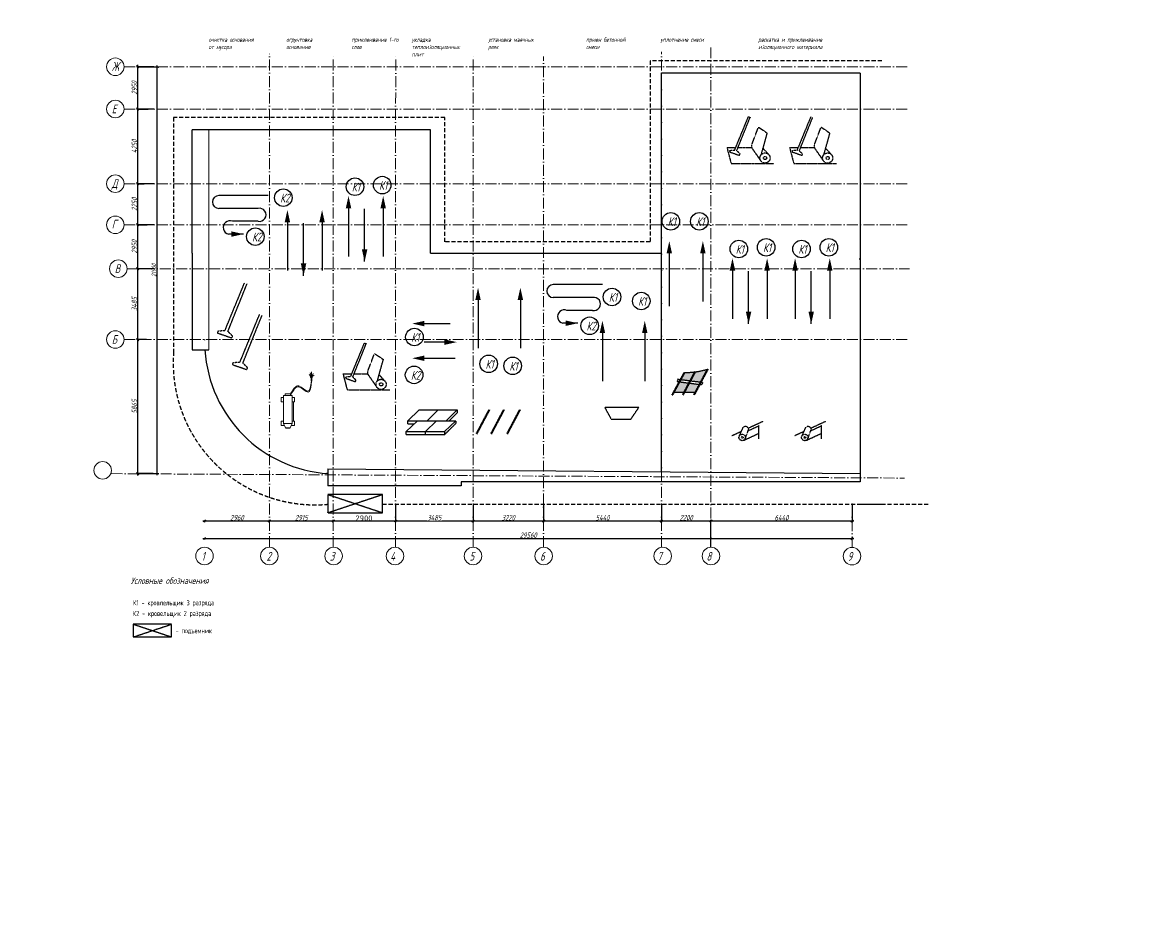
# Model space of a CAD drawing. Header units: millimetres. Extents: x 5763 to 12018931, y 39842 to 3600577.
# Drawn here: x 409585 to 531375, y 476594 to 573351 of the extents above; entities that cross this region are included whole.
import ezdxf

# ---------------------------------------------------------------- set-up
doc = ezdxf.new("R2010")
doc.units = ezdxf.units.MM
for name, pattern in [('ACAD_ISO04W100', [30, 24, -3, 0, -3]), ('ACAD_ISO10W100', [18, 12, -3, 0, -3]), ('DASHED', [0.75, 0.5, -0.25]), ('HIDDEN', [9.525, 6.35, -3.175])]:
    doc.linetypes.add(name, pattern=pattern)
doc.layers.add('!Форматы', color=7, linetype='Continuous')
doc.layers.add('Архитектура', color=7, linetype='Continuous')
doc.layers.add('@0.15', color=4, linetype='Continuous', lineweight=15)
doc.styles.add('Arial', font='arialbi.ttf', dxfattribs={"height": 1.8})
doc.styles.get("Standard").update_dxf_attribs({"font": 'romans.shx', "width": 0.7, "oblique": 15, "height": 500})
doc.styles.add('style1', font='romans.shx', dxfattribs={"width": 0.7})
doc.styles.add('VSSP_ROMANS07', font='romans.shx', dxfattribs={"width": 0.7, "oblique": 15, "height": 250})
doc.dimstyles.new('1_100', dxfattribs={"dimtxt": 2.5, "dimasz": 2.5, "dimexe": 1.25, "dimexo": 0.625, "dimtad": 1, "dimlfac": 100, "dimtxsty": 'Arial', "dimblk": 'ARCHTICK', "dimcen": 2.5, "dimadec": 0, "dimazin": 0, "dimtfac": 1, "dimtmove": 0, "dimatfit": 3, "dimfxl": 1, "dimarcsym": 0})
doc.dimstyles.new('ISO-25', dxfattribs={"dimtxt": 500, "dimasz": 250, "dimexe": 150, "dimexo": 100, "dimgap": 125, "dimtad": 1, "dimtxsty": 'Standard', "dimblk": 'ARCHTICK', "dimcen": 25, "dimdle": 150, "dimadec": 0, "dimazin": 0, "dimtfac": 1, "dimtmove": 0, "dimatfit": 3, "dimfxl": 1, "dimarcsym": 0})
doc.dimstyles.new('VSSP-100', dxfattribs={"dimscale": 100, "dimtxt": 2.5, "dimasz": 2.5, "dimexe": 1.25, "dimexo": 0.625, "dimtad": 1, "dimdec": 0, "dimrnd": 0.001, "dimzin": 1, "dimtxsty": 'VSSP_ROMANS07', "dimblk": 'OBLIQUE', "dimcen": 2.5, "dimdle": 2, "dimaunit": 1, "dimadec": 3, "dimazin": 2, "dimtfac": 1, "dimtdec": 0, "dimtix": 1, "dimtmove": 2, "dimatfit": 3, "dimldrblk": 'OBLIQUE', "dimfxl": 1.25, "dimtolj": 1, "dimtzin": 0, "dimarcsym": 0})

# ---------------------------------------------------------------- blocks, each defined once
blk = doc.blocks.new('_OBLIQUE')
at = {"color": 0, "linetype": 'ByBlock'}
blk.add_line((-0.5, -0.5), (0.5, 0.5), dxfattribs=at)
blk = doc.blocks.new('*D96')
at = {"layer": 'Defpoints', "color": 0, "transparency": 16777216}
for p in [(429557, 518733), (436663, 518733), (436663, 518733)]:
    blk.add_point(p, dxfattribs=at)
at = {"layer": 'Архитектура', "color": 0, "lineweight": -2, "transparency": 16777216}
for p, q in [((436663, 518733), (436663, 518858)), ((429357, 518733), (436863, 518733)), ((429557, 518733), (429557, 518608))]:
    blk.add_line(p, q, dxfattribs=at)
at = {"layer": 'Архитектура', "color": 0, "lineweight": -2, "transparency": 16777216, "xscale": 250, "yscale": 250, "zscale": 250, "rotation": 180}
blk.add_blockref('_OBLIQUE', (429557, 518733), dxfattribs=at)
at = {"layer": 'Архитектура', "color": 0, "lineweight": -2, "transparency": 16777216, "xscale": 250, "yscale": 250, "zscale": 250}
blk.add_blockref('_OBLIQUE', (436663, 518733), dxfattribs=at)
at = {"layer": 'Архитектура', "color": 0, "lineweight": 20, "transparency": 16777216, "insert": (433110, 519096), "char_height": 250, "attachment_point": 5, "style": 'VSSP_ROMANS07'}
blk.add_mtext('\\A1;{\\H2.4x;2960}', dxfattribs=at)
blk = doc.blocks.new('*D97')
at = {"layer": 'Defpoints', "color": 0, "transparency": 16777216}
for p in [(429557, 516813), (500503, 516813), (500503, 516813)]:
    blk.add_point(p, dxfattribs=at)
at = {"layer": 'Архитектура', "color": 0, "lineweight": -2, "transparency": 16777216}
for p, q in [((429357, 516813), (500703, 516813)), ((429557, 516813), (429557, 516688)), ((500503, 516813), (500503, 516938))]:
    blk.add_line(p, q, dxfattribs=at)
at = {"layer": 'Архитектура', "color": 0, "lineweight": -2, "transparency": 16777216, "xscale": 250, "yscale": 250, "zscale": 250, "rotation": 180}
blk.add_blockref('_OBLIQUE', (429557, 516813), dxfattribs=at)
at = {"layer": 'Архитектура', "color": 0, "lineweight": -2, "transparency": 16777216, "xscale": 250, "yscale": 250, "zscale": 250}
blk.add_blockref('_OBLIQUE', (500503, 516813), dxfattribs=at)
at = {"layer": 'Архитектура', "color": 0, "lineweight": 20, "transparency": 16777216, "insert": (465030, 517176), "char_height": 250, "attachment_point": 5, "style": 'VSSP_ROMANS07'}
blk.add_mtext('\\A1;{\\H2.4x;29560}', dxfattribs=at)
blk = doc.blocks.new('*D98')
at = {"layer": 'Defpoints', "color": 0, "transparency": 16777216}
for p in [(436663, 518733), (443661, 518733), (443661, 518733)]:
    blk.add_point(p, dxfattribs=at)
at = {"layer": 'Архитектура', "color": 0, "lineweight": -2, "transparency": 16777216}
for p, q in [((436663, 518733), (436663, 518858)), ((443661, 518733), (443661, 518858)), ((436463, 518733), (443861, 518733))]:
    blk.add_line(p, q, dxfattribs=at)
at = {"layer": 'Архитектура', "color": 0, "lineweight": -2, "transparency": 16777216, "xscale": 250, "yscale": 250, "zscale": 250, "rotation": 180}
blk.add_blockref('_OBLIQUE', (436663, 518733), dxfattribs=at)
at = {"layer": 'Архитектура', "color": 0, "lineweight": -2, "transparency": 16777216, "xscale": 250, "yscale": 250, "zscale": 250}
blk.add_blockref('_OBLIQUE', (443661, 518733), dxfattribs=at)
at = {"layer": 'Архитектура', "color": 0, "lineweight": 20, "transparency": 16777216, "insert": (440162, 519096), "char_height": 250, "width": 61153.46, "attachment_point": 5, "style": 'VSSP_ROMANS07'}
blk.add_mtext('\\A1;{\\H2.4x;2915}', dxfattribs=at)
blk = doc.blocks.new('*D99')
at = {"layer": 'Defpoints', "color": 0, "transparency": 16777216}
for p in [(422237, 538603), (422687, 538603), (424001, 523915)]:
    blk.add_point(p, dxfattribs=at)
at = {"layer": 'Архитектура', "color": 0, "lineweight": -2, "transparency": 16777216}
for p, q in [((422624, 538603), (422112, 538603)), ((422237, 523715), (422237, 538803)), ((423938, 523915), (422112, 523915))]:
    blk.add_line(p, q, dxfattribs=at)
at = {"layer": 'Архитектура', "color": 0, "lineweight": -2, "transparency": 16777216, "xscale": 250, "yscale": 250, "zscale": 250}
for p, rotation in [((422237, 538603), 90), ((422237, 523915), 270)]:
    blk.add_blockref('_OBLIQUE', p, dxfattribs=dict(at, rotation=rotation))
at = {"layer": 'Архитектура', "color": 0, "lineweight": 20, "transparency": 16777216, "insert": (421874, 531259), "char_height": 250, "width": 65299.15, "attachment_point": 5, "rotation": 90, "style": 'VSSP_ROMANS07'}
blk.add_mtext('\\A1;{\\H2.4x;5865}', dxfattribs=at)
blk = doc.blocks.new('*D100')
at = {"layer": 'Defpoints', "color": 0, "transparency": 16777216}
for p in [(422237, 546357), (424058, 546357), (423264, 538603)]:
    blk.add_point(p, dxfattribs=at)
at = {"layer": 'Архитектура', "color": 0, "lineweight": -2, "transparency": 16777216}
for p, q in [((423996, 546357), (422112, 546357)), ((422237, 538403), (422237, 546557)), ((423202, 538603), (422112, 538603))]:
    blk.add_line(p, q, dxfattribs=at)
at = {"layer": 'Архитектура', "color": 0, "lineweight": -2, "transparency": 16777216, "xscale": 250, "yscale": 250, "zscale": 250}
for p, rotation in [((422237, 546357), 90), ((422237, 538603), 270)]:
    blk.add_blockref('_OBLIQUE', p, dxfattribs=dict(at, rotation=rotation))
at = {"layer": 'Архитектура', "color": 0, "lineweight": 20, "transparency": 16777216, "insert": (421874, 542480), "char_height": 250, "attachment_point": 5, "rotation": 90, "style": 'VSSP_ROMANS07'}
blk.add_mtext('\\A1;{\\H2.4x;3485}', dxfattribs=at)
blk = doc.blocks.new('*D101')
at = {"layer": 'Defpoints', "color": 0, "transparency": 16777216}
for p in [(458981, 520653), (466711, 520653), (466711, 518733)]:
    blk.add_point(p, dxfattribs=at)
at = {"layer": 'Архитектура', "color": 0, "lineweight": -2, "transparency": 16777216}
for p, q in [((458981, 520591), (458981, 518608)), ((466711, 520591), (466711, 518608)), ((458781, 518733), (466911, 518733))]:
    blk.add_line(p, q, dxfattribs=at)
at = {"layer": 'Архитектура', "color": 0, "lineweight": -2, "transparency": 16777216, "xscale": 250, "yscale": 250, "zscale": 250, "rotation": 180}
blk.add_blockref('_OBLIQUE', (458981, 518733), dxfattribs=at)
at = {"layer": 'Архитектура', "color": 0, "lineweight": -2, "transparency": 16777216, "xscale": 250, "yscale": 250, "zscale": 250}
blk.add_blockref('_OBLIQUE', (466711, 518733), dxfattribs=at)
at = {"layer": 'Архитектура', "color": 0, "lineweight": 20, "transparency": 16777216, "insert": (462846, 519096), "char_height": 250, "width": 87154.5, "attachment_point": 5, "style": 'VSSP_ROMANS07'}
blk.add_mtext('\\A1;{\\H2.4x;3220}', dxfattribs=at)
blk = doc.blocks.new('*D105')
at = {"layer": 'Defpoints', "color": 0, "transparency": 16777216}
for p in [(479622, 520653), (485045, 518733), (485045, 515853)]:
    blk.add_point(p, dxfattribs=at)
at = {"layer": 'Архитектура', "color": 0, "lineweight": -2, "transparency": 16777216}
for p, q in [((479622, 520591), (479622, 518608)), ((485045, 515916), (485045, 518858)), ((479422, 518733), (485245, 518733))]:
    blk.add_line(p, q, dxfattribs=at)
at = {"layer": 'Архитектура', "color": 0, "lineweight": -2, "transparency": 16777216, "xscale": 250, "yscale": 250, "zscale": 250, "rotation": 180}
blk.add_blockref('_OBLIQUE', (479622, 518733), dxfattribs=at)
at = {"layer": 'Архитектура', "color": 0, "lineweight": -2, "transparency": 16777216, "xscale": 250, "yscale": 250, "zscale": 250}
blk.add_blockref('_OBLIQUE', (485045, 518733), dxfattribs=at)
at = {"layer": 'Архитектура', "color": 0, "lineweight": 20, "transparency": 16777216, "insert": (482333, 519095), "char_height": 250, "width": 65741.77, "attachment_point": 5, "style": 'VSSP_ROMANS07'}
blk.add_mtext('\\A1;{\\H2.4x;2200}', dxfattribs=at)
blk = doc.blocks.new('*D106')
at = {"layer": 'Defpoints', "color": 0, "transparency": 16777216}
for p in [(500503, 520653), (500503, 518733), (485045, 515853)]:
    blk.add_point(p, dxfattribs=at)
at = {"layer": 'Архитектура', "color": 0, "lineweight": -2, "transparency": 16777216}
for p, q in [((500503, 520591), (500503, 518608)), ((485045, 515916), (485045, 518858)), ((484845, 518733), (500703, 518733))]:
    blk.add_line(p, q, dxfattribs=at)
at = {"layer": 'Архитектура', "color": 0, "lineweight": -2, "transparency": 16777216, "xscale": 250, "yscale": 250, "zscale": 250, "rotation": 180}
blk.add_blockref('_OBLIQUE', (485045, 518733), dxfattribs=at)
at = {"layer": 'Архитектура', "color": 0, "lineweight": -2, "transparency": 16777216, "xscale": 250, "yscale": 250, "zscale": 250}
blk.add_blockref('_OBLIQUE', (500503, 518733), dxfattribs=at)
at = {"layer": 'Архитектура', "color": 0, "lineweight": 20, "transparency": 16777216, "insert": (492774, 519095), "char_height": 250, "width": 77202.16, "attachment_point": 5, "style": 'VSSP_ROMANS07'}
blk.add_mtext('\\A1;{\\H2.4x;6440}', dxfattribs=at)
blk = doc.blocks.new('*D102')
at = {"layer": 'Defpoints', "color": 0, "transparency": 16777216}
for p in [(450482, 520654), (458981, 519130), (458981, 518734)]:
    blk.add_point(p, dxfattribs=at)
at = {"layer": 'Архитектура', "color": 0, "lineweight": -2, "transparency": 16777216}
for p, q in [((450482, 520592), (450482, 518609)), ((458981, 519067), (458981, 518609)), ((450282, 518734), (459181, 518734))]:
    blk.add_line(p, q, dxfattribs=at)
at = {"layer": 'Архитектура', "color": 0, "lineweight": -2, "transparency": 16777216, "xscale": 250, "yscale": 250, "zscale": 250, "rotation": 180}
blk.add_blockref('_OBLIQUE', (450482, 518734), dxfattribs=at)
at = {"layer": 'Архитектура', "color": 0, "lineweight": -2, "transparency": 16777216, "xscale": 250, "yscale": 250, "zscale": 250}
blk.add_blockref('_OBLIQUE', (458981, 518734), dxfattribs=at)
at = {"layer": 'Архитектура', "color": 0, "lineweight": 20, "transparency": 16777216, "insert": (454731, 519097), "char_height": 250, "attachment_point": 5, "style": 'VSSP_ROMANS07', "bg_fill": 3, "box_fill_scale": 1.1, "bg_fill_color": 256, "bg_fill_true_color": 13158600, "bg_fill_transparency": 0}
blk.add_mtext('\\A1;{\\H2.4x;3485}', dxfattribs=at)
blk = doc.blocks.new('*D103')
at = {"layer": '!Форматы', "color": 0, "lineweight": -2, "transparency": 16777216}
for p, q in [((479629, 518733), (479629, 518858)), ((466511, 518733), (479829, 518733)), ((466711, 518733), (466711, 518608))]:
    blk.add_line(p, q, dxfattribs=at)
at = {"layer": 'Defpoints', "color": 0, "transparency": 16777216}
for p in [(466711, 518733), (479629, 518733), (479629, 518733)]:
    blk.add_point(p, dxfattribs=at)
at = {"layer": '!Форматы', "color": 0, "lineweight": -2, "transparency": 16777216, "xscale": 250, "yscale": 250, "zscale": 250, "rotation": 180}
blk.add_blockref('_OBLIQUE', (466711, 518733), dxfattribs=at)
at = {"layer": '!Форматы', "color": 0, "lineweight": -2, "transparency": 16777216, "xscale": 250, "yscale": 250, "zscale": 250}
blk.add_blockref('_OBLIQUE', (479629, 518733), dxfattribs=at)
at = {"layer": '!Форматы', "color": 0, "lineweight": 20, "transparency": 16777216, "insert": (473170, 519095), "char_height": 250, "attachment_point": 5, "style": 'VSSP_ROMANS07'}
blk.add_mtext('\\A1;{\\H2.4x;5440}', dxfattribs=at)
blk = doc.blocks.new('_ArchTick')
at = {"color": 0, "linetype": 'ByBlock', "const_width": 0.15}
blk.add_lwpolyline([(-0.5, -0.5), (0.5, 0.5)], dxfattribs=at)
blk = doc.blocks.new('*D104')
at = {"color": 0, "lineweight": -2, "ltscale": 100, "transparency": 16777216}
for p, q in [((443661, 518734), (443661, 518734)), ((443661, 518733), (450391, 518733)), ((450391, 518734), (450391, 518734))]:
    blk.add_line(p, q, dxfattribs=at)
at = {"layer": 'Defpoints', "color": 0, "ltscale": 100, "transparency": 16777216}
for p in [(443661, 518733), (450391, 518733), (450391, 518733)]:
    blk.add_point(p, dxfattribs=at)
at = {"color": 0, "lineweight": -2, "ltscale": 100, "transparency": 16777216, "xscale": 2.5, "yscale": 2.5, "zscale": 2.5, "rotation": 180}
blk.add_blockref('_ArchTick', (443661, 518733), dxfattribs=at)
at = {"color": 0, "lineweight": -2, "ltscale": 100, "transparency": 16777216, "xscale": 2.5, "yscale": 2.5, "zscale": 2.5}
blk.add_blockref('_ArchTick', (450391, 518733), dxfattribs=at)
at = {"color": 0, "ltscale": 100, "transparency": 16777216, "insert": (447026, 519034), "char_height": 1.8, "width": 558.51, "attachment_point": 5, "style": 'Arial'}
blk.add_mtext('{\\Fromans|c204;\\H333.33333x;2900}', dxfattribs=at)
blk = doc.blocks.new('*D107')
at = {"layer": 'Defpoints', "color": 0, "transparency": 16777216}
for p in [(422237, 551167), (424058, 551167), (423264, 546357)]:
    blk.add_point(p, dxfattribs=at)
at = {"layer": 'Архитектура', "color": 0, "lineweight": -2, "transparency": 16777216}
for p, q in [((423996, 551167), (422112, 551167)), ((422237, 546157), (422237, 551367)), ((423202, 546357), (422112, 546357))]:
    blk.add_line(p, q, dxfattribs=at)
at = {"layer": 'Архитектура', "color": 0, "lineweight": -2, "transparency": 16777216, "xscale": 250, "yscale": 250, "zscale": 250}
for p, rotation in [((422237, 551167), 90), ((422237, 546357), 270)]:
    blk.add_blockref('_OBLIQUE', p, dxfattribs=dict(at, rotation=rotation))
at = {"layer": 'Архитектура', "color": 0, "lineweight": 20, "transparency": 16777216, "insert": (421874, 548762), "char_height": 250, "attachment_point": 5, "rotation": 90, "style": 'VSSP_ROMANS07'}
blk.add_mtext('\\A1;{\\H2.4x;2950}', dxfattribs=at)
blk = doc.blocks.new('*D108')
at = {"layer": 'Defpoints', "color": 0, "transparency": 16777216}
for p in [(422237, 555667), (424058, 555667), (423264, 551167)]:
    blk.add_point(p, dxfattribs=at)
at = {"layer": 'Архитектура', "color": 0, "lineweight": -2, "transparency": 16777216}
for p, q in [((423996, 555667), (422112, 555667)), ((422237, 550967), (422237, 555867)), ((423202, 551167), (422112, 551167))]:
    blk.add_line(p, q, dxfattribs=at)
at = {"layer": 'Архитектура', "color": 0, "lineweight": -2, "transparency": 16777216, "xscale": 250, "yscale": 250, "zscale": 250}
for p, rotation in [((422237, 555667), 90), ((422237, 551167), 270)]:
    blk.add_blockref('_OBLIQUE', p, dxfattribs=dict(at, rotation=rotation))
at = {"layer": 'Архитектура', "color": 0, "lineweight": 20, "transparency": 16777216, "insert": (421874, 553417), "char_height": 250, "attachment_point": 5, "rotation": 90, "style": 'VSSP_ROMANS07'}
blk.add_mtext('\\A1;{\\H2.4x;2250}', dxfattribs=at)
blk = doc.blocks.new('*D109')
at = {"layer": 'Defpoints', "color": 0, "transparency": 16777216}
for p in [(422237, 563848), (424058, 563848), (423264, 555667)]:
    blk.add_point(p, dxfattribs=at)
at = {"layer": 'Архитектура', "color": 0, "lineweight": -2, "transparency": 16777216}
for p, q in [((422237, 555467), (422237, 564048)), ((423996, 563848), (422112, 563848)), ((423202, 555667), (422112, 555667))]:
    blk.add_line(p, q, dxfattribs=at)
at = {"layer": 'Архитектура', "color": 0, "lineweight": -2, "transparency": 16777216, "xscale": 250, "yscale": 250, "zscale": 250}
for p, rotation in [((422237, 563848), 90), ((422237, 555667), 270)]:
    blk.add_blockref('_OBLIQUE', p, dxfattribs=dict(at, rotation=rotation))
at = {"layer": 'Архитектура', "color": 0, "lineweight": 20, "transparency": 16777216, "insert": (421874, 559757), "char_height": 250, "width": 166326.95, "attachment_point": 5, "rotation": 90, "style": 'VSSP_ROMANS07'}
blk.add_mtext('\\A1;{\\H2.4x;4250}', dxfattribs=at)
blk = doc.blocks.new('*D110')
at = {"layer": 'Defpoints', "color": 0, "transparency": 16777216}
for p in [(422237, 568475), (424058, 568475), (423264, 563848)]:
    blk.add_point(p, dxfattribs=at)
at = {"layer": 'Архитектура', "color": 0, "lineweight": -2, "transparency": 16777216}
for p, q in [((423996, 568475), (422112, 568475)), ((422237, 563648), (422237, 568675)), ((423202, 563848), (422112, 563848))]:
    blk.add_line(p, q, dxfattribs=at)
at = {"layer": 'Архитектура', "color": 0, "lineweight": -2, "transparency": 16777216, "xscale": 250, "yscale": 250, "zscale": 250}
for p, rotation in [((422237, 568475), 90), ((422237, 563848), 270)]:
    blk.add_blockref('_OBLIQUE', p, dxfattribs=dict(at, rotation=rotation))
at = {"layer": 'Архитектура', "color": 0, "lineweight": 20, "transparency": 16777216, "insert": (421874, 566161), "char_height": 250, "attachment_point": 5, "rotation": 90, "style": 'VSSP_ROMANS07'}
blk.add_mtext('\\A1;{\\H2.4x;2950}', dxfattribs=at)
blk = doc.blocks.new('*D111')
at = {"color": 0, "lineweight": -2, "transparency": 16777216}
for p, q in [((422337, 568475), (424536, 568475)), ((424386, 523765), (424386, 568625)), ((422337, 523915), (424536, 523915))]:
    blk.add_line(p, q, dxfattribs=at)
at = {"layer": 'Defpoints', "color": 0, "transparency": 16777216}
for p in [(422237, 568475), (424386, 568475), (422237, 523915)]:
    blk.add_point(p, dxfattribs=at)
at = {"color": 0, "lineweight": -2, "transparency": 16777216, "xscale": 250, "yscale": 250, "zscale": 250}
for p, rotation in [((424386, 568475), 90), ((424386, 523915), 270)]:
    blk.add_blockref('_ArchTick', p, dxfattribs=dict(at, rotation=rotation))
at = {"color": 0, "transparency": 16777216, "insert": (424011, 546195), "char_height": 500, "attachment_point": 5, "rotation": 90}
blk.add_mtext('21900', dxfattribs=at)

msp = doc.modelspace()

# ---------------------------------------------------------------- hatches: boundary and pattern name
at = {"linetype": 'ACAD_ISO04W100'}
h = msp.add_hatch(dxfattribs=at)
h.set_pattern_fill('AR-CONC', color=256, scale=0.7)
h.set_pattern_definition([(50, (249771.26, 238094.75), (127.529268, -11.15736), [13.335, -146.685]), (355, (249771.26, 238094.75), (-24.670395, 133.73979), [10.668, -117.34841]), (100.451445, (249781.89, 238093.82), (102.858873, 122.582426), [11.333006, -124.66317]), (46.1842, (249771.26, 238130.3), (189.75533, -29.42963), [20.0025, -220.0275]), (96.63556, (249787.07, 238127.85), (166.18289, 173.19829), [16.99952, -186.99493]), (351.18415, (249771.26, 238130.3), (166.18289, 173.19829), [16.00198, -176.02181]), (21, (249789.04, 238121.42), (106.130074, -71.58564), [13.335, -146.685]), (326, (249789.04, 238121.42), (43.26142, 128.931576), [10.668, -117.348]), (71.451445, (249797.88, 238115.45), (149.391493, 57.34594), [11.333006, -124.662956]), (37.5, (249771.26, 238094.746), (2.1620223, 59.188527), [0, -115.9256, 0, -119.126, 0, -117.7925]), (7.5, (249771.26, 238094.746), (46.773764, 70.126402), [0, -67.9196, 0, -113.2586, 0, -44.8945]), (327.5, (249731.61, 238094.746), (94.9134166, -4.010121), [0, -44.45, 0, -138.684, 0, -184.023]), (317.5, (249713.83, 238094.746), (103.690427, 17.798544), [0, -57.785, 0, -92.1004, 0, -130.683])])
h.paths.add_polyline_path([(482655.78956, 533836.93598), (481593.65531, 533974.26877), (480956.96502, 532801.8944), (482107.98557, 532801.8944)])
h.paths.add_polyline_path([(483806.66449, 533688.12913), (482655.78956, 533836.93598), (482107.98557, 532801.8944), (483336.63192, 532801.8944)])
h.paths.add_polyline_path([(484693.65184, 535360.52172, -0.0443302019), (483303.80331, 535061.31768), (482771.94194, 534056.39869), (483925.12838, 533911.48986)])
h.paths.add_polyline_path([(483303.80331, 535061.31768, -0.0359475229), (482151.70903, 535001.84508), (481710.68168, 534189.75613), (482771.94194, 534056.39869)])

# ---------------------------------------------------------------- linework, layer by layer
at = {"layer": '!Форматы', "lineweight": 20}
msp.add_line((430044.82412, 561558.07231), (430044.82412, 537463.15528), dxfattribs=at)
at = {"layer": '!Форматы', "color": 1, "lineweight": 20}
msp.add_line((430044.61875, 537463.15528), (428983.81875, 537463.15528), dxfattribs=at)
at = {"linetype": 'HIDDEN', "ltscale": 70}
for p, q in [((503764.22366, 569113.79239), (478397.67347, 569113.79239)), ((478397.67347, 569113.79239), (478397.67347, 549304.23857)), ((455890.62716, 562926.37654), (426171.33375, 562926.37654)), ((426171.33375, 562926.37654), (426171.33375, 537264.74806)), ((455890.62716, 549304.23857), (455890.62716, 562926.37654)), ((478397.67347, 549304.23857), (455890.62716, 549304.23857)), ((449062.53312, 520563.87578), (508899.21866, 520563.87578))]:
    msp.add_line(p, q, dxfattribs=at)
for p, q in [((422236.56687, 568475.00574), (423419.68292, 568475.00574)), ((422236.56687, 563847.68122), (423372.0934, 563847.68122)), ((422236.56687, 555666.75525), (422960.28071, 555666.75525)), ((436528.774, 554372.04792), (431128.774, 554372.04792)), ((435426.86839, 552965.07448), (431128.774, 552965.07448)), ((445335.2377, 553469.7984), (445335.2377, 547700.82607)), ((449133.1393, 553469.7984), (449133.1393, 547700.82607)), ((438640.36619, 551932.00025), (438640.36619, 546163.02792)), ((442438.26778, 551932.00025), (442438.26778, 546163.02792)), ((447102.05445, 547131.95019), (447102.05445, 552900.92252)), ((422236.56687, 551166.75525), (423260.26617, 551166.75525)), ((435426.86839, 551558.10104), (432617.57082, 551558.10104)), ((440407.18293, 545594.15204), (440407.18293, 551363.12436)), ((433828.774, 550151.1276), (432183.34284, 550151.1276)), ((484161.64228, 548528.02787), (484161.64228, 542759.05554)), ((480482.549, 548027.25364), (480482.549, 542258.28131)), ((487403.42048, 546651.35461), (487403.42048, 540882.38228)), ((489170.23723, 540313.5064), (489170.23723, 546082.47873)), ((491201.32208, 546651.35461), (491201.32208, 540882.38228)), ((494266.48379, 546651.35461), (494266.48379, 540882.38228)), ((496033.30054, 540313.5064), (496033.30054, 546082.47873)), ((498064.38538, 546651.35461), (498064.38538, 540882.38228)), ((473164.85211, 544611.54891), (467764.85211, 544611.54891)), ((459526.32682, 543428.20435), (459526.32682, 537659.23202)), ((464165.42011, 543428.20435), (464165.42011, 537659.23202)), ((472062.94649, 543204.57547), (467764.85211, 543204.57547)), ((472062.94649, 541797.60203), (469253.64892, 541797.60203)), ((453159.88975, 540350.31803), (456461.31699, 540350.31803)), ((470464.85211, 540390.62859), (468819.42094, 540390.62859)), ((473156.13027, 539803.76174), (473156.13027, 534034.78941)), ((477795.22355, 539803.76174), (477795.22355, 534034.78941)), ((429559.35251, 538602.84091), (429559.35251, 538550.09484)), ((455851.59831, 538319.23319), (453614.66043, 538319.23319)), ((428196.61875, 537463.15528), (430044.61875, 537463.15528)), ((453159.88975, 536552.41644), (457007.8234, 536552.41644)), ((438415.35301, 528915.25806), (438940.89524, 528915.25806)), ((443062.53312, 524445.24091), (501396.61875, 523914.84091))]:
    msp.add_line(p, q)
at = {"linetype": 'ACAD_ISO04W100'}
for p, q in [((479635.97003, 524112.69862), (479635.97003, 567757.58295)), ((501396.61875, 567757.58295), (479635.97003, 567757.58295)), ((428196.61875, 548043.97834), (428196.61875, 561558.07231)), ((454333.50287, 561558.07231), (428196.61875, 561558.07231)), ((454333.50287, 548043.97834), (454333.50287, 561558.07231)), ((454333.50287, 548043.97834), (458064.82412, 548043.97834)), ((458064.82412, 548043.97834), (465069.82412, 548043.97834)), ((465069.82412, 548043.97834), (479635.97003, 548043.97834)), ((430994.19382, 539318.73085), (431073.72051, 539547.56907)), ((432636.99239, 535854.63896), (432716.51908, 536083.47717)), ((481331.84167, 534008.12098), (484030.43754, 533659.19552)), ((481438.4749, 534301.88148), (481334.74413, 533987.43054)), ((484163.96206, 533881.47814), (481404.45321, 534228.23664)), ((484030.43754, 533659.19552), (484163.96206, 533881.47814)), ((483336.63192, 532801.8944), (480956.96502, 532801.8944)), ((473418.75931, 531151.39859), (474121.77523, 529864.03873)), ((477138.88101, 531151.39859), (473418.75931, 531151.39859)), ((476260.11473, 529864.03873), (477138.88101, 531151.39859)), ((474121.77523, 529864.03873), (476260.11473, 529864.03873)), ((455855.4403, 528188.907), (457080.45632, 529397.64503)), ((457080.45632, 529705.58532), (457080.45632, 529397.64503)), ((451662.77964, 528188.907), (451662.77964, 528516.37175)), ((457668.61507, 522597.24091), (454333.50287, 522597.24091)), ((443062.53312, 521638.74105), (443062.53312, 519638.74105)), ((449062.53312, 521638.74105), (443062.53312, 521638.74105)), ((443062.53312, 521638.74105), (449062.53312, 519638.74105)), ((443062.53312, 519638.74105), (449062.53312, 521638.74105)), ((449062.53312, 519638.74105), (449062.53312, 521638.74105)), ((501396.61875, 520563.87578), (503764.22366, 520563.87578)), ((443062.53312, 519638.74105), (449062.53312, 519638.74105)), ((421752.9112, 507430.27293), (421752.9112, 506030.27293)), ((425952.9112, 507430.27293), (421752.9112, 507430.27293)), ((421752.9112, 507430.27293), (425952.9112, 506030.27293)), ((421752.9112, 506030.27293), (425952.9112, 507430.27293)), ((425952.9112, 506030.27293), (425952.9112, 507430.27293)), ((421752.9112, 506030.27293), (425952.9112, 506030.27293))]:
    msp.add_line(p, q, dxfattribs=at)
at = {"color": 1, "linetype": 'DASHED'}
for p, q in [((487652.71361, 559359.48739), (489154.56315, 563010.34492)), ((487873.69226, 559279.30765), (489342.38171, 562934.88568)), ((489154.56315, 563010.34492), (489342.38171, 562934.88568)), ((494515.77691, 559359.48739), (496017.62646, 563010.34492)), ((494736.75556, 559279.30765), (496205.44501, 562934.88568)), ((489501.37698, 559876.11392), (490254.31973, 561867.52507)), ((490254.31973, 561867.52507), (491192.65446, 561223.90339)), ((496364.44028, 559876.11392), (497117.38303, 561867.52507)), ((497117.38303, 561867.52507), (498055.71777, 561223.90339)), ((491192.65446, 561223.90339), (490513.77535, 558799.03272)), ((498055.71777, 561223.90339), (497376.83866, 558799.03272)), ((486777.9286, 559636.44978), (487766.64734, 559636.44978)), ((486795.04428, 559636.44978), (487248.61469, 557901.07674)), ((487081.88223, 559153.47501), (487137.55091, 559313.66176)), ((487081.88223, 559153.47501), (488155.6237, 558781.96889)), ((487137.55091, 559313.66176), (487652.71361, 559359.48739)), ((488239.60465, 558913.79334), (487873.69226, 559279.30765)), ((488017.18007, 559636.44978), (489482.23854, 559636.44978)), ((490456.95899, 558272.32487), (489542.371, 559577.92951)), ((491352.19403, 558886.91509), (490730.25619, 559572.27498)), ((493640.99191, 559636.44978), (494629.71065, 559636.44978)), ((493658.10759, 559636.44978), (494111.67799, 557901.07674)), ((493944.94553, 559153.47501), (494000.61422, 559313.66176)), ((493944.94553, 559153.47501), (495018.68701, 558781.96889)), ((494000.61422, 559313.66176), (494515.77691, 559359.48739)), ((495102.66795, 558913.79334), (494736.75556, 559279.30765)), ((494880.24337, 559636.44978), (496345.30184, 559636.44978)), ((497320.02229, 558272.32487), (496405.4343, 559577.92951)), ((498215.25734, 558886.91509), (497593.31949, 559572.27498)), ((487257.8218, 557892.70322), (491944.51982, 557892.70322)), ((488155.6237, 558781.96889), (488239.60465, 558913.79334)), ((494120.8851, 557892.70322), (498807.58312, 557892.70322)), ((495018.68701, 558781.96889), (495102.66795, 558913.79334)), ((431809.66722, 539613.03425), (433955.16657, 544828.54501)), ((432125.35101, 539498.49177), (434223.4788, 544720.7461)), ((433452.46579, 536148.94236), (435597.96514, 541364.45311)), ((433768.14958, 536034.39987), (435866.27736, 541256.6542)), ((431073.72051, 539547.56907), (431809.66722, 539613.03425)), ((430994.19382, 539318.73085), (432528.11022, 538788.00783)), ((432648.083, 538976.32847), (432125.35101, 539498.49177)), ((432528.11022, 538788.00783), (432648.083, 538976.32847)), ((445584.53082, 534569.43446), (447086.38037, 538220.29199)), ((445805.50948, 534489.25472), (447274.19893, 538144.83275)), ((447086.38037, 538220.29199), (447274.19893, 538144.83275)), ((432716.51908, 536083.47717), (433452.46579, 536148.94236)), ((434290.88157, 535512.23657), (433768.14958, 536034.39987)), ((447433.19419, 535086.06099), (448186.13695, 537077.47215)), ((448186.13695, 537077.47215), (449124.47168, 536433.85046)), ((449124.47168, 536433.85046), (448445.59257, 534008.97979)), ((432636.99239, 535854.63896), (434170.90878, 535323.91593)), ((434170.90878, 535323.91593), (434290.88157, 535512.23657)), ((444709.74582, 534846.39685), (445698.46456, 534846.39685)), ((444726.8615, 534846.39685), (445180.4319, 533111.02381)), ((445948.99728, 534846.39685), (447414.05575, 534846.39685)), ((448388.77621, 533482.27194), (447474.18821, 534787.87658)), ((449284.01125, 534096.86216), (448662.0734, 534782.22205)), ((445013.69944, 534363.42208), (445069.36813, 534523.60883)), ((445013.69944, 534363.42208), (446087.44092, 533991.91596)), ((445069.36813, 534523.60883), (445584.53082, 534569.43446)), ((446171.42187, 534123.74041), (445805.50948, 534489.25472)), ((446087.44092, 533991.91596), (446171.42187, 534123.74041)), ((445189.63902, 533102.65029), (449876.33704, 533102.65029)), ((487334.39022, 528076.28488), (488396.54822, 528568.40905)), ((488138.51422, 528007.47935), (488590.10757, 528989.17991)), ((488796.42778, 527739.68896), (489126.94568, 528625.96733)), ((489112.83597, 528900.28294), (490775.28641, 529670.5375)), ((489141.79394, 528629.81131), (490330.86307, 529180.73655)), ((490291.27665, 527738.20738), (490312.04907, 529185.14686)), ((494197.45352, 528076.28488), (495259.61152, 528568.40905)), ((495001.57752, 528007.47935), (495453.17087, 528989.17991)), ((495659.49108, 527739.68896), (495990.00898, 528625.96733)), ((495975.89927, 528900.28294), (497638.34972, 529670.5375)), ((496004.85724, 528629.81131), (497193.92637, 529180.73655)), ((497154.33996, 527738.20738), (497175.11238, 529185.14686)), ((488608.60325, 527553.4858), (490297.32171, 528335.91098)), ((488700.69556, 527607.90694), (488703.36167, 527614.27472)), ((495471.66656, 527553.4858), (497160.38501, 528335.91098)), ((495563.75886, 527607.90694), (495566.42498, 527614.27472))]:
    msp.add_line(p, q, dxfattribs=at)
at = {"linetype": 'ACAD_ISO04W100', "lineweight": 50}
for p, q in [((480811.58501, 532534.19785), (482151.70903, 535001.84508)), ((481966.30505, 532534.19785), (483303.80331, 535061.31768)), ((483194.65362, 532534.19785), (484693.65184, 535360.52172)), ((459372.09983, 528292.83946), (460749.20755, 530894.79889)), ((460972.9826, 528292.83946), (462350.09032, 530894.79889)), ((462728.79325, 528292.83946), (464105.90097, 530894.79889))]:
    msp.add_line(p, q, dxfattribs=at)
at = {"color": 1}
for p, q in [((451839.6305, 529705.58532), (453064.64652, 530894.79889)), ((453064.64652, 530894.79889), (457257.30717, 530894.79889)), ((453935.96082, 529705.58532), (455160.97685, 530894.79889)), ((456032.29115, 529705.58532), (457257.30717, 530894.79889)), ((456369.61455, 529705.58532), (457257.30717, 530567.33414)), ((457257.30717, 530894.79889), (457257.30717, 530567.33414)), ((451662.77964, 528516.37175), (452887.79566, 529705.58532)), ((451839.6305, 529378.12057), (451839.6305, 529705.58532)), ((451839.6305, 529705.58532), (457080.45632, 529705.58532)), ((451839.6305, 529378.12057), (452550.47226, 529378.12057)), ((453759.10997, 528516.37175), (454984.12599, 529705.58532)), ((455855.4403, 528516.37175), (457080.45632, 529705.58532)), ((451662.77964, 528516.37175), (455855.4403, 528516.37175)), ((451662.77964, 528188.907), (455855.4403, 528188.907)), ((453759.10997, 528188.907), (453759.10997, 528516.37175)), ((455855.4403, 528516.37175), (455855.4403, 528188.907))]:
    msp.add_line(p, q, dxfattribs=at)
for points in [[(445335.2377, 554319.02417, 0, 600, 0), (445335.2377, 552969.02417, 600, 600, 0)], [(449133.1393, 554319.02417, 0, 600, 0), (449133.1393, 552969.02417, 600, 600, 0)], [(438640.36619, 552781.22602, 0, 600, 0), (438640.36619, 551431.22602, 600, 600, 0)], [(442438.26778, 552781.22602, 0, 600, 0), (442438.26778, 551431.22602, 600, 600, 0)], [(433828.774, 550151.1276, 0, 600, 0), (432478.774, 550151.1276, 600, 600, 0)], [(480482.549, 549377.25364, 0, 600, 0), (480482.549, 548027.25364, 600, 600, 0)], [(484161.64228, 549377.25364, 0, 600, 0), (484161.64228, 548027.25364, 600, 600, 0)], [(447102.05445, 547131.95019, 0, 600, 0), (447102.05445, 548481.95019, 600, 600, 0)], [(440407.18293, 545594.15204, 0, 600, 0), (440407.18293, 546944.15204, 600, 600, 0)], [(487403.42048, 547500.58038, 0, 600, 0), (487403.42048, 546150.58038, 600, 600, 0)], [(491201.32208, 547500.58038, 0, 600, 0), (491201.32208, 546150.58038, 600, 600, 0)], [(494266.48379, 547500.58038, 0, 600, 0), (494266.48379, 546150.58038, 600, 600, 0)], [(498064.38538, 547500.58038, 0, 600, 0), (498064.38538, 546150.58038, 600, 600, 0)], [(459526.32682, 544277.43012, 0, 600, 0), (459526.32682, 542927.43012, 600, 600, 0)], [(464165.42011, 544277.43012, 0, 600, 0), (464165.42011, 542927.43012, 600, 600, 0)], [(473156.13027, 540652.9875, 0, 600, 0), (473156.13027, 539302.9875, 600, 600, 0)], [(477795.22355, 540652.9875, 0, 600, 0), (477795.22355, 539302.9875, 600, 600, 0)], [(489170.23723, 540313.5064, 0, 600, 0), (489170.23723, 541663.5064, 600, 600, 0)], [(496033.30054, 540313.5064, 0, 600, 0), (496033.30054, 541663.5064, 600, 600, 0)], [(452310.66398, 540350.31803, 0, 600, 0), (453660.66398, 540350.31803, 600, 600, 0)], [(470464.85211, 540390.62859, 0, 600, 0), (469114.85211, 540390.62859, 600, 600, 0)], [(457201.59831, 538319.23319, 0, 600, 0), (455851.59831, 538319.23319, 600, 600, 0)], [(452310.66398, 536552.41644, 0, 600, 0), (453660.66398, 536552.41644, 600, 600, 0)]]:
    msp.add_lwpolyline(points, format="xyseb")
at = {"color": 1, "linetype": 'DASHED'}
for centre, radius in [((490970.68255, 558483.32746), 555.36834), ((497833.74585, 558483.32746), 555.36834), ((490973.79873, 558483.32746), 178.55943), ((497836.86203, 558483.32746), 178.55943), ((448902.49977, 533693.27453), 555.36834), ((448905.61594, 533693.27453), 178.55943), ((488470.50543, 527878.01195), 351.82291), ((488471.75829, 527881.42174), 92.87566), ((495333.56874, 527878.01195), 351.82291), ((495334.82159, 527881.42174), 92.87566)]:
    msp.add_circle(centre, radius, dxfattribs=at)
for centre in [(446041.10104, 555335.62826), (449030.52719, 555517.19139), (438196.45067, 554133.94412), (480655.5471, 551547.07588), (483777.07529, 551547.07588), (435122.29494, 549872.18295), (488109.28382, 548517.18447), (491098.70998, 548698.74759), (494972.34713, 548517.18447), (497961.77328, 548698.74759), (474209.17596, 543264.82048), (477410.65656, 542822.80975), (471758.37304, 540111.68394), (452556.27813, 538873.94375), (460695.19944, 535937.73814), (463313.7718, 535716.56409), (452520.18712, 534727.95593)]:
    msp.add_circle(centre, 960)
for centre, radius, start, end in [((489796.01977, 559764.71093), 315, 159.2886415713, 216.3671208527), ((496659.08307, 559764.71093), 315, 159.2886415713, 216.3671208527), ((447727.83699, 534974.658), 315, 159.2886415713, 216.3671208527), ((488818.33302, 528741.76599), 334.45419, 339.872825046, 131.3613390889), ((495681.39633, 528741.76599), 334.45419, 339.872825046, 131.3613390889)]:
    msp.add_arc(centre, radius, start, end, dxfattribs=at)
for centre, radius, start, end in [((431128.774, 553668.5612), 703.48672, 90, 270), ((435586.30769, 552261.58776), 721.32826, 257.2301278897, 102.7698721103), ((432347.35876, 550871.00174), 738.32242, 68.5320256023, 257.164847075), ((467764.85211, 543908.06219), 703.48672, 90, 270), ((472222.38579, 542501.08875), 721.32826, 257.2301278897, 102.7698721103), ((468983.43686, 541110.50273), 738.32242, 68.5320256023, 257.164847075), ((444072.95927, 538385.24478), 14500.55706, 183.6458949191, 266.3043808917)]:
    msp.add_arc(centre, radius, start, end)
at = {"linetype": 'HIDDEN', "ltscale": 70}
msp.add_arc((441669.63549, 536047.38824), 15546.03879, 175.5087555066, 275.1404942335, dxfattribs=at)
at = {"linetype": 'ACAD_ISO04W100'}
msp.add_arc((482314.68353, 543033.56196), 8033.37019, 268.837549905, 287.2256558901, dxfattribs=at)
at = {"layer": '@0.15', "color": 0, "ltscale": 0.1}
for p, q in [((441212.50771, 534559.66072), (441038.32119, 534775.77022)), ((441241.63972, 534634.52496), (441129.82126, 534957.52277)), ((441287.38975, 534588.71568), (441287.38975, 535054.1252)), ((441345.8556, 534629.43504), (441452.56082, 534888.80885)), ((441358.77326, 534563.16004), (441566.5995, 534696.24023)), ((441239.38586, 534411.52286), (441184.3849, 534456.21871)), ((441239.38586, 534044.09429), (441239.38586, 534411.52286)), ((441301.4848, 534411.52286), (441356.48575, 534456.21871)), ((441301.4848, 534411.52286), (441301.4848, 534044.09429)), ((439032.18228, 532473.11183), (439032.18228, 532601.64052)), ((439294.30026, 529649.79708), (439294.30026, 531784.38209)), ((438415.35301, 528915.25806), (438194.55301, 529394.87694)), ((438194.55301, 529394.87694), (439161.69524, 529394.87694)), ((438940.89524, 528915.25806), (439161.69524, 529394.87694))]:
    msp.add_line(p, q, dxfattribs=at)
for points in [[(441184.3849, 534456.21871), (441184.3849, 534500.91457), (441356.48575, 534500.91457), (441356.48575, 534456.21871)], [(438194.55301, 531784.38209), (437949.19042, 531784.38209), (437949.19042, 532249.79161), (438194.55301, 532249.79161)], [(438194.55301, 529394.87694), (438194.55301, 532473.11183), (439161.69524, 532473.11183), (439161.69524, 529394.87694)], [(439161.69524, 532249.79161), (439426.90527, 532249.79161), (439426.90527, 531784.38209), (439161.69524, 531784.38209)], [(438265.59986, 529184.38756), (437949.19042, 529184.38756), (437949.19042, 529649.79708), (438194.55301, 529649.79708)], [(439161.69524, 529649.79708), (439426.90527, 529649.79708), (439426.90527, 529184.38756), (439090.64839, 529184.38756)]]:
    msp.add_lwpolyline(points, dxfattribs=at)
msp.add_lwpolyline([(438386.63587, 532473.11183), (438386.63587, 532652.84961), (438982.46276, 532652.84961), (438982.46276, 532473.11183)], close=True, dxfattribs=at)
for points in [[(438982.46276, 532652.84961), (439884.07479, 533519.51445), (440879.40711, 532932.58311), (441270.43533, 534044.09429)], [(439032.18228, 532601.64052), (439901.83657, 533412.73218), (440897.16889, 532825.80084), (441270.43533, 534044.09429)]]:
    msp.add_spline(points, degree=3, dxfattribs=at)
at = {"layer": 'Архитектура', "color": 7, "linetype": 'ACAD_ISO10W100', "lineweight": 20, "ltscale": 100}
for p, q in [((479623.66602, 515853.23804), (479623.66602, 570127.34197)), ((485044.55876, 570600.35882), (485044.55876, 515853.24117)), ((436662.73558, 515853.24117), (436662.73558, 569879.95471)), ((443660.659, 515853.24117), (443660.659, 569582.25751)), ((450480.00282, 515852.20699), (450503.75272, 569645.57626)), ((458980.56647, 515853.24117), (458980.56647, 569593.84709)), ((466710.96463, 518733.24117), (466710.96463, 569608.94166)), ((420745.44362, 568475.00574), (506814.77979, 568475.00574)), ((420745.44362, 563847.68122), (506814.77979, 563847.68122)), ((420745.44362, 555666.75525), (506814.77979, 555666.75525)), ((420745.44362, 551166.75525), (506814.77979, 551166.75525)), ((421067.02401, 546357.24091), (506814.77979, 546357.24091)), ((420745.44362, 538602.84091), (506814.77979, 538602.84091)), ((419356.56687, 523914.84091), (506258.22145, 523430.79136)), ((466710.96463, 515853.24117), (466710.96463, 520653.24091)), ((500502.96647, 515833.81541), (500502.96647, 520633.81516))]:
    msp.add_line(p, q, dxfattribs=at)
at = {"layer": 'Архитектура', "color": 7, "lineweight": 25}
for p, q in [((428196.61875, 548043.97834), (428196.61875, 537463.15528)), ((501276.50374, 547437.24091), (501396.50377, 547437.24091)), ((443062.53312, 524445.24091), (443062.53312, 522597.24091)), ((443062.53312, 524111.75586), (443062.53312, 522597.24091)), ((457668.61507, 522597.24091), (443062.53312, 522597.24091)), ((457668.61507, 522597.24091), (443062.53312, 522597.24091)), ((457668.61507, 523029.24089), (457668.61507, 522597.24091)), ((457668.61507, 523029.24089), (457668.61507, 522597.24091))]:
    msp.add_line(p, q, dxfattribs=at)
at = {"layer": 'Архитектура', "color": 7, "lineweight": 18}
msp.add_line((443049.46348, 523968.30631), (442929.92011, 523978.765), dxfattribs=at)
at = {"layer": 'Архитектура', "color": 7, "lineweight": 25}
for points in [[(501396.61875, 567757.58295), (501396.61875, 538413.24091)], [(501396.61875, 538413.24091), (501396.61875, 523029.24089), (457668.61507, 523029.24089)]]:
    msp.add_lwpolyline(points, dxfattribs=at)
at = {"layer": 'Архитектура', "color": 7, "lineweight": 20}
for centre in [(419785.44362, 568475.00574), (419785.44362, 563847.68122), (419785.44362, 555666.75525), (419785.44362, 551166.75525), (419785.44362, 538602.84091), (418396.56647, 524277.24091), (429556.56262, 514893.24117), (429556.56262, 514893.24117), (436662.73558, 514893.24117), (436662.73558, 514893.24117), (443700.2582, 514893.24117), (450435.45454, 514893.24117), (458980.56647, 514893.24117), (458980.56647, 514893.24117), (466710.96463, 514893.24117), (466710.96463, 514893.24117), (479764.55876, 514893.24117), (479764.55876, 514893.24117), (485044.55876, 514893.24117), (485044.55876, 514893.24117), (500502.96647, 514873.81541), (500502.96647, 514873.81541)]:
    msp.add_circle(centre, 960, dxfattribs=at)
at = {"layer": 'Архитектура', "lineweight": 20}
msp.add_circle((420107.02401, 546357.24091), 960, dxfattribs=at)

# ---------------------------------------------------------------- texts
at = {"color": 7, "lineweight": 18, "ltscale": 0.5, "style": 'style1', "width": 0.7}
for s, p in [('К1 - кровлельщик 3 разряда', (421721.34811, 509499.57465)), ('К2 - кровельщик 2 разряда', (421693.23723, 508327.65545)), ('- подъемник', (426392.90907, 506441.59574))]:
    msp.add_text(s, height=560, dxfattribs=at).set_placement(p)
at = {"linetype": 'ACAD_ISO04W100', "char_height": 480, "attachment_point": 1}
for s, width, insert in [('очистка основания от мусора', 4821.1394241, (430007.7665, 571684.08682)), ('огрунтовка основания', 4821.1394241, (438515.98597, 571684.08682)), ('приклеивание 1-го слоя', 4821.1394241, (445669.85175, 571684.08682)), ('укладка теплоизоляционных плит', 4821.1394241, (452258.27081, 571684.08682)), ('установка маячных реек', 4821.1394241, (460627.22905, 571684.08682)), ('прием бетонной смеси', 4821.1394241, (471366.64875, 571684.08682)), ('уплотнение смеси', 4821.1394241, (479529.11467, 571684.08682)), ('раскатка и приклеивание изоляционного материала', 8095.5669264, (490228.80531, 571684.08682))]:
    msp.add_mtext_dynamic_manual_height_columns(s, width=width, gutter_width=2500, heights=[0], dxfattribs=dict(at, insert=insert))
at = {"char_height": 960, "attachment_point": 1}
for s, insert in [('К1', (445693.16759, 555777.63899)), ('К1', (448682.59374, 555959.20212)), ('К2', (437848.51722, 554575.95486)), ('К1', (480307.61365, 551989.08661)), ('К1', (483429.14184, 551989.08661)), ('К2', (434774.36149, 550314.19368)), ('К1', (487761.35037, 548959.1952)), ('К1', (490750.77653, 549140.75833)), ('К1', (494624.41368, 548959.1952)), ('К1', (497613.83983, 549140.75833)), ('К1', (473861.24251, 543706.83121)), ('К1', (477062.72311, 543264.82048)), ('К2', (471410.43959, 540553.69467)), ('К1', (452208.34468, 539315.95448)), ('К1', (460347.26599, 536379.74887)), ('К1', (462965.83835, 536158.57482)), ('К2', (452172.25366, 535169.96666))]:
    msp.add_mtext_dynamic_manual_height_columns(s, width=1227.9810389, gutter_width=12.5, heights=[0], dxfattribs=dict(at, insert=insert))
at = {"insert": (417969.14742, 512541.42055), "char_height": 700, "width": 20478.9228907, "attachment_point": 1}
msp.add_mtext('         Условные обозначения', dxfattribs=at)
at = {"layer": 'Архитектура', "lineweight": 20, "style": 'VSSP_ROMANS07', "oblique": 15, "width": 0.7}
for s, p in [('Ж', (419396.53947, 568022.48471)), ('Е', (419396.64086, 563381.20819)), ('Д', (419396.64086, 555200.28222)), ('Г', (419394.53004, 550763.9086)), ('В', (419718.22124, 545890.76788))]:
    msp.add_text(s, height=960, dxfattribs=at).set_placement(p)
at = {"layer": 'Архитектура', "color": 7, "lineweight": 20, "style": 'VSSP_ROMANS07', "oblique": 15, "width": 0.7}
for s, p in [('Б', (419396.64086, 538136.36788)), ('1', (429226.36717, 514389.34385)), ('2', (436356.11278, 514389.34385)), ('3', (443287.55378, 514389.34385)), ('4', (449906.10745, 514389.34385)), ('5', (458595.50868, 514389.34385)), ('6', (466325.90683, 514389.34385)), ('7', (479167.73102, 514389.34385)), ('8', (484557.1627, 514389.34385)), ('9', (500015.57041, 514369.9181))]:
    msp.add_text(s, height=960, dxfattribs=at).set_placement(p)

# ---------------------------------------------------------------- dimensions: what is measured, and where the dimension line sits
at = {"layer": '!Форматы', "color": 1, "lineweight": 20}
dim = msp.add_linear_dim(base=(479628.87357, 518732.76684), p1=(466710.96463, 518733.24117), p2=(479628.87357, 518732.76684), text='{\\H2.4x;5440}', dimstyle='VSSP-100', override={"dimfxlon": 1}, dxfattribs=at)
dim.commit()
dim.dimension.update_dxf_attribs({"geometry": '*D103', "text_midpoint": (473169.9191, 519095.26684)})
dim = msp.add_linear_dim(base=(424386.22042, 568475.00574), p1=(422236.56687, 523914.84091), p2=(422236.56687, 568475.00574), angle=90, text='21900', dimstyle='ISO-25')
dim.commit()
dim.dimension.update_dxf_attribs({"geometry": '*D111', "text_midpoint": (424386.22042, 546194.92333), "dimtype": 160})
at = {"layer": 'Архитектура', "color": 7, "lineweight": 20}
for base, p1, p2, text, picture, middle in [((422236.56687, 563847.68122), (423264.4499, 555666.75525), (424058.00829, 563847.68122), '{\\H2.4x;4250}', '*D109', (421874.06687, 559757.21824)), ((422236.56687, 568475.00574), (423264.4499, 563847.68122), (424058.00829, 568475.00574), '{\\H2.4x;2950}', '*D110', (421874.06687, 566161.34348)), ((422236.56687, 538602.84091), (424000.56667, 523914.84091), (422686.56687, 538602.84091), '{\\H2.4x;5865}', '*D99', (421874.06687, 531258.84091)), ((422236.56687, 555666.75525), (423264.4499, 551166.75525), (424058.00829, 555666.75525), '{\\H2.4x;2250}', '*D108', (421874.06687, 553416.75525)), ((422236.56687, 551166.75525), (423264.4499, 546357.24091), (424058.00829, 551166.75525), '{\\H2.4x;2950}', '*D107', (421874.06687, 548761.99808)), ((422236.56687, 546357.24091), (423264.4499, 538602.84091), (424058.00829, 546357.24091), '{\\H2.4x;3485}', '*D100', (421874.06687, 542480.04091))]:
    dim = msp.add_linear_dim(base=base, p1=p1, p2=p2, angle=90, text=text, dimstyle='VSSP-100', override={"dimfxl": 100}, dxfattribs=at)
    dim.commit()
    dim.dimension.update_dxf_attribs({"geometry": picture, "text_midpoint": middle})
for base, p1, p2, text, override, picture, middle in [((466710.96463, 518733.24117), (458980.56647, 520653.24091), (466710.96463, 520653.24091), '{\\H2.4x;3220}', {"dimadec": 3, "dimfxl": 100}, '*D101', (462845.76555, 519095.74117)), ((485044.55876, 518732.76684), (479622.15998, 520653.24091), (485044.55876, 515853.24117), '{\\H2.4x;2200}', {"dimfxl": 100}, '*D105', (482333.35937, 519095.26684)), ((500502.96647, 518732.76684), (485044.55876, 515853.24117), (500502.96647, 520653.24091), '{\\H2.4x;6440}', {"dimfxl": 100}, '*D106', (492773.76262, 519095.26684)), ((443660.659, 518733.24117), (436662.73558, 518733.24117), (443660.659, 518733.24117), '{\\H2.4x;2915}', {"dimfxlon": 1}, '*D98', (440161.69729, 519095.74117)), ((436662.73558, 518733.24117), (429556.56262, 518733.24117), (436662.73558, 518733.24117), '{\\H2.4x;2960}', {"dimfxlon": 1}, '*D96', (433109.6491, 519095.74117)), ((500502.96647, 516813.24117), (429556.56262, 516813.24117), (500502.96647, 516813.24117), '{\\H2.4x;29560}', {"dimfxlon": 1}, '*D97', (465029.76454, 517175.74117))]:
    dim = msp.add_linear_dim(base=base, p1=p1, p2=p2, text=text, dimstyle='VSSP-100', override=override, dxfattribs=at)
    dim.commit()
    dim.dimension.update_dxf_attribs({"geometry": picture, "text_midpoint": middle})

# ---------------------------------------------------------------- next in the draw order: dimensions: what is measured, and where the dimension line sits
dim = msp.add_linear_dim(base=(458980.56647, 518734.48314), p1=(450482.12302, 520654.42796), p2=(458980.56647, 519129.66432), text='{\\H2.4x;3485}', dimstyle='VSSP-100', override={"dimtfill": 1, "dimtfillclr": 256}, dxfattribs=at)
dim.commit()
dim.dimension.update_dxf_attribs({"geometry": '*D102', "text_midpoint": (454731.34474, 519096.98314)})

# ---------------------------------------------------------------- next in the draw order: dimensions: what is measured, and where the dimension line sits
at = {"ltscale": 100}
dim = msp.add_linear_dim(base=(450390.96647, 518733.24117), p1=(443660.659, 518733.24117), p2=(450390.96647, 518733.24117), text='{\\Fromans|c204;\\H333.33333x;2900}', dimstyle='1_100', dxfattribs=at)
dim.commit()
dim.dimension.update_dxf_attribs({"geometry": '*D104', "text_midpoint": (447025.81273, 519033.86616)})

doc.saveas('drawing.dxf')
